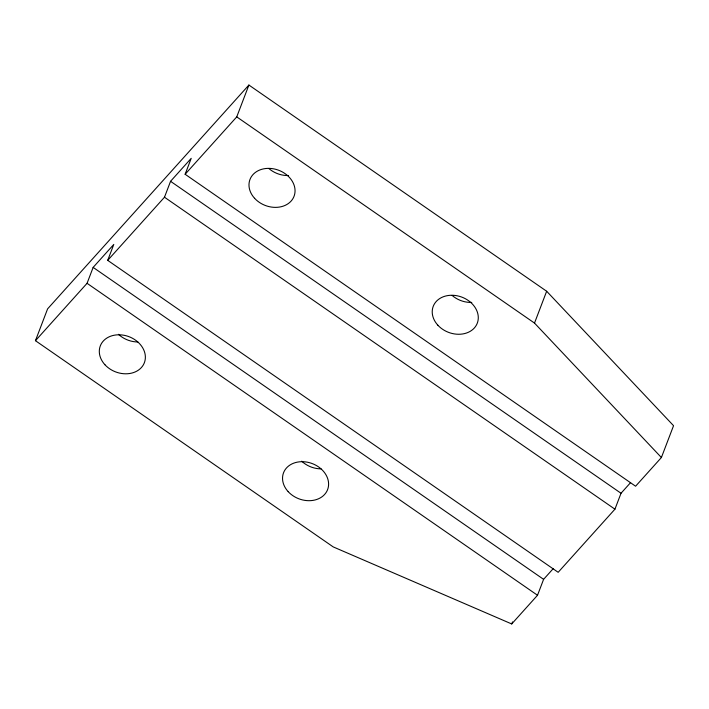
<?xml version="1.0" encoding="UTF-8"?>
<svg xmlns="http://www.w3.org/2000/svg" width="709" height="709" viewBox="0 0 709 709"><rect width="100%" height="100%" fill="white"/><g stroke="black" fill="none" stroke-linecap="round" stroke-linejoin="round"><path stroke-width="1.06" d="M553.18 568.689L543.599 579.342L537.519 595.259L511.712 623.955L333.212 546.905L35.45 340.692L47.6 308.867L248.903 85.045L546.657 291.248L673.55 425.692L661.4 457.527L635.592 486.223L185.129 174.263L191.208 158.346L170.559 181.309L164.488 197.217L107.706 260.354L558.169 572.305L614.942 509.177L621.022 493.26L630.602 482.599M35.45 340.692L87.065 283.308L93.145 267.39L113.786 244.437L107.706 260.354M185.129 174.263L236.744 116.879L248.903 85.045M661.4 457.527L534.506 323.082L546.657 291.248M511.712 623.955L512.501 621.899M236.744 116.879L534.506 323.082M170.559 181.309L621.022 493.26M164.488 197.217L614.942 509.177M93.145 267.39L543.599 579.342M87.065 283.308L537.519 595.259M471.777 302.424A23.592 18.842 20.9 0 1 452.12 295.431M288.545 175.531A23.592 18.842 20.9 0 1 268.888 168.538M321.115 468.871A23.592 18.842 20.9 0 1 301.697 461.196M137.883 341.977A23.592 18.842 20.9 0 1 118.465 334.302M254.611 198.307A23.592 18.842 20.9 0 0 293.792 196.925A23.592 18.842 20.9 0 0 267.647 168.379A23.592 18.842 20.9 0 0 254.611 198.307M437.852 325.201A23.592 18.842 20.9 0 0 477.033 323.818A23.592 18.842 20.9 0 0 450.88 295.272A23.592 18.842 20.9 0 0 437.852 325.201M104.932 364.736A23.592 18.842 20.9 0 0 144.113 363.354A23.592 18.842 20.9 0 0 117.96 334.808A23.592 18.842 20.9 0 0 104.932 364.736M288.164 491.629A23.592 18.842 20.9 0 0 327.345 490.247A23.592 18.842 20.9 0 0 301.201 461.701A23.592 18.842 20.9 0 0 288.164 491.629"/></g></svg>
